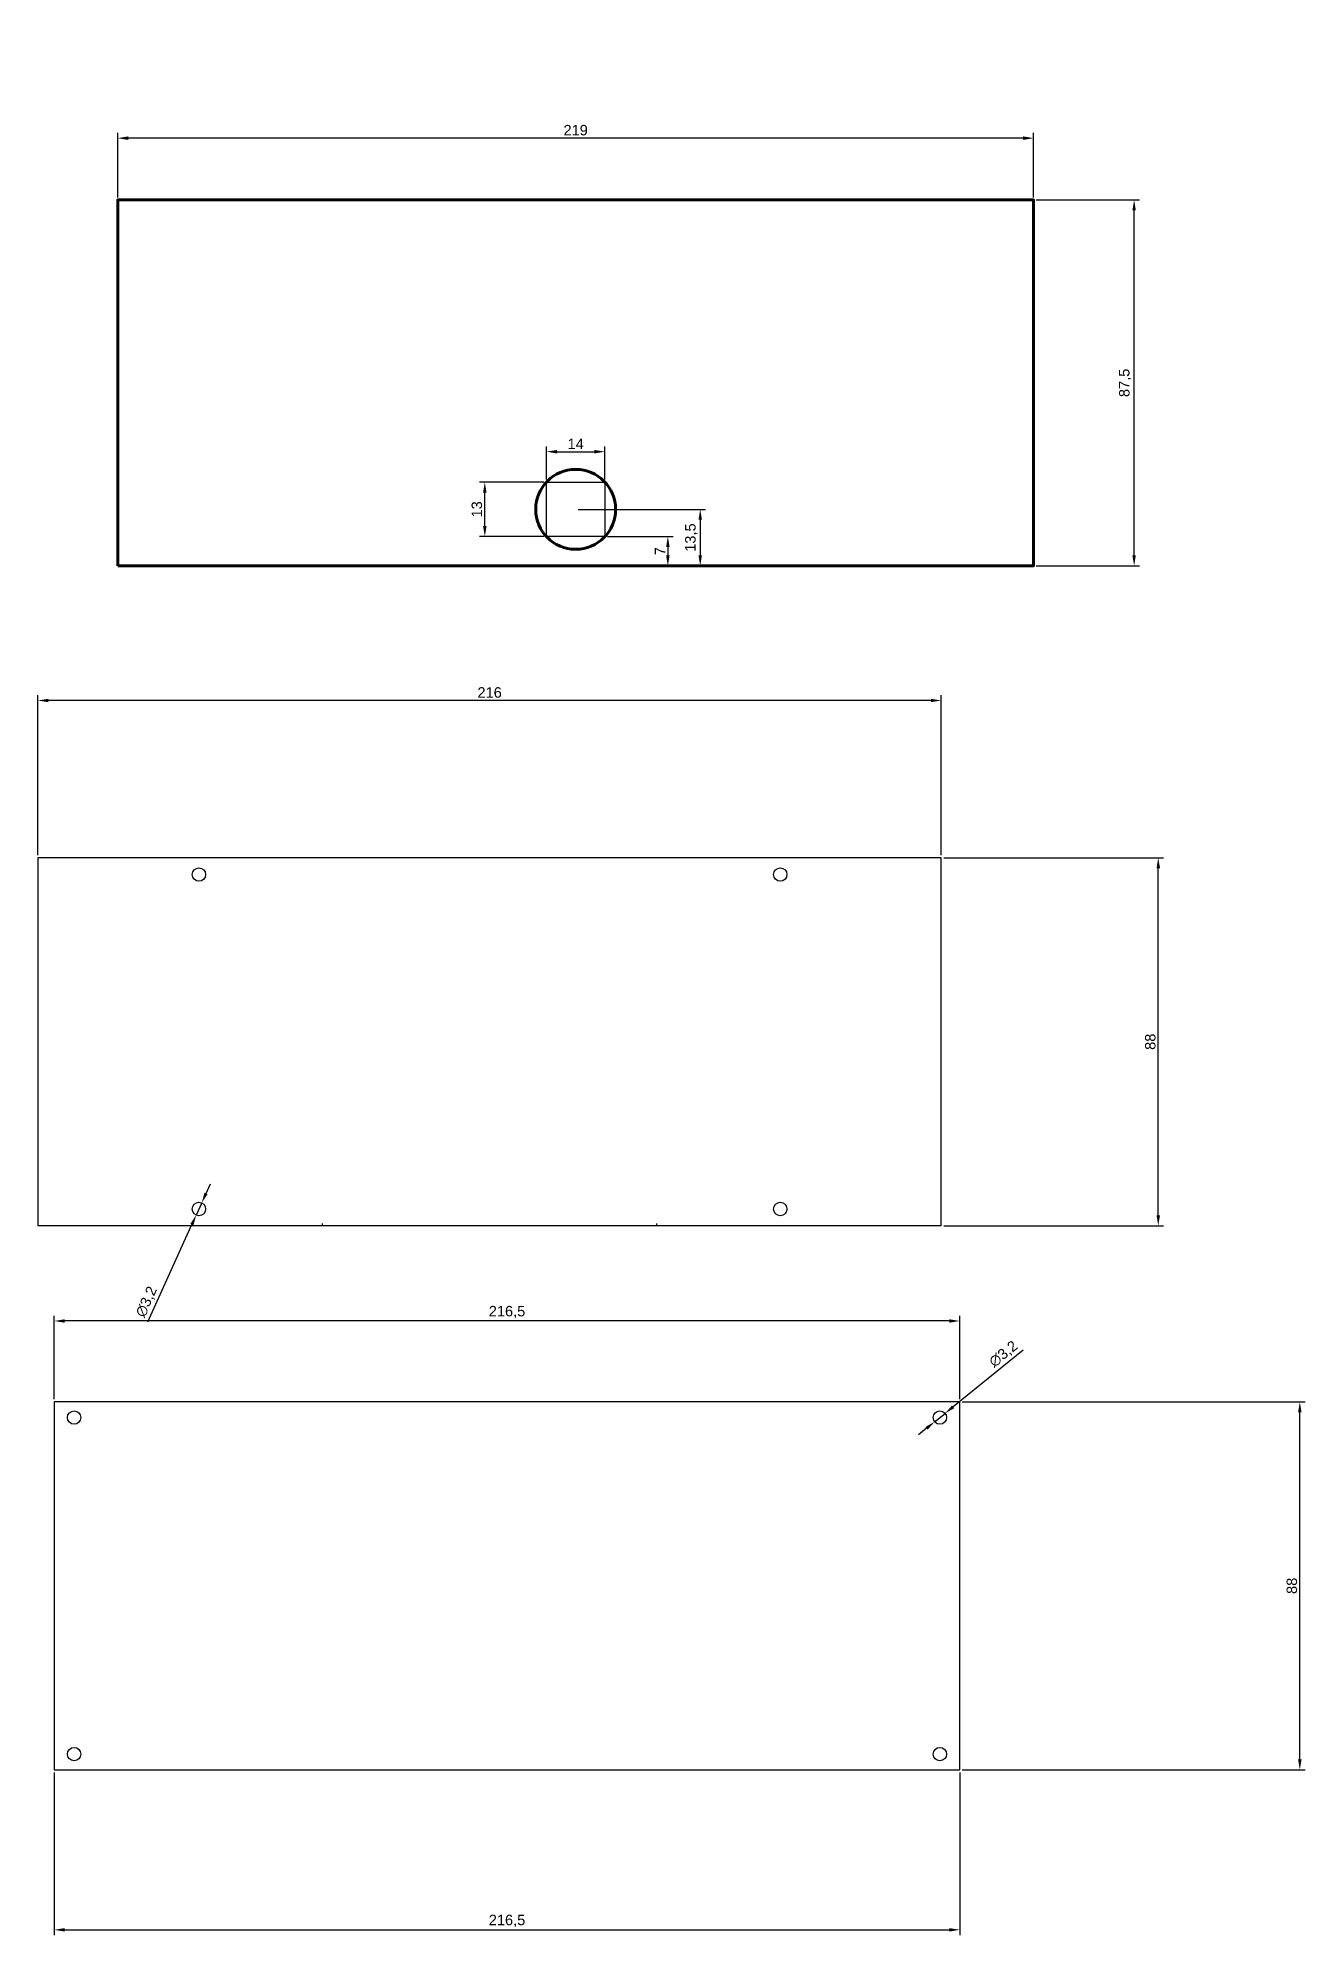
# Model space of a CAD drawing. Header units: millimetres. Extents: x 1934 to 2237, y 1462 to 1916.
import ezdxf

# ---------------------------------------------------------------- set-up
doc = ezdxf.new("R2010")
doc.units = ezdxf.units.MM
doc.linetypes.add('ACAD_ISO02W100', pattern=[15, 12, -3])
doc.styles.get("Standard").update_dxf_attribs({"font": 'arial.ttf'})
doc.dimstyles.new('ISO-25', dxfattribs={"dimtxt": 2.5, "dimasz": 2.5, "dimexe": 1.25, "dimexo": 0.625, "dimtad": 1, "dimtxsty": 'Standard', "dimcen": 2.5, "dimadec": 0, "dimazin": 0, "dimtfac": 1, "dimtmove": 0, "dimatfit": 3, "dimfxl": 1, "dimarcsym": 0})

# ---------------------------------------------------------------- blocks, each defined once
blk = doc.blocks.new('*D1')
at = {"color": 0, "lineweight": -2, "transparency": 16777216}
for p, q in [((2169.27, 1602.2), (2152.53, 1588.68)), ((2148.09, 1585.1), (2150.58, 1587.11)), ((2146.15, 1583.53), (2144.2, 1581.96))]:
    blk.add_line(p, q, dxfattribs=at)
at = {"color": 0, "transparency": 16777216}
for points in [[(2152.26, 1589), (2152.79, 1588.35), (2150.58, 1587.11)], [(2145.88, 1583.85), (2146.41, 1583.2), (2148.09, 1585.1)]]:
    blk.add_solid(points, dxfattribs=at)
at = {"layer": 'Defpoints', "color": 0, "transparency": 16777216}
for p in [(2148.09, 1585.1), (2150.58, 1587.11)]:
    blk.add_point(p, dxfattribs=at)
at = {"color": 0, "transparency": 16777216, "insert": (2164.61, 1601.22), "char_height": 2.5, "attachment_point": 5, "rotation": 38.9152}
blk.add_mtext('∅3,2', dxfattribs=at)
blk = doc.blocks.new('*D2')
at = {"color": 0, "lineweight": -2, "transparency": 16777216}
for p, q in [((1973.87, 1639.72), (1974.9, 1642)), ((1972.84, 1637.44), (1971.52, 1634.53)), ((1959.94, 1608.98), (1970.49, 1632.25))]:
    blk.add_line(p, q, dxfattribs=at)
at = {"color": 0, "transparency": 16777216}
for points in [[(1973.49, 1639.89), (1974.25, 1639.55), (1972.84, 1637.44)], [(1970.11, 1632.42), (1970.86, 1632.08), (1971.52, 1634.53)]]:
    blk.add_solid(points, dxfattribs=at)
at = {"layer": 'Defpoints', "color": 0, "transparency": 16777216}
for p in [(1971.52, 1634.53), (1972.84, 1637.44)]:
    blk.add_point(p, dxfattribs=at)
at = {"color": 0, "transparency": 16777216, "insert": (1959.72, 1613.75), "char_height": 2.5, "attachment_point": 5, "rotation": 65.6196}
blk.add_mtext('∅3,2', dxfattribs=at)
blk = doc.blocks.new('*D3')
at = {"color": 0, "lineweight": -2, "transparency": 16777216}
for p, q in [((1937.59, 1590.48), (1937.59, 1610.45)), ((2151.59, 1609.2), (1940.09, 1609.2)), ((2154.09, 1590.48), (2154.09, 1610.45))]:
    blk.add_line(p, q, dxfattribs=at)
at = {"color": 0, "transparency": 16777216}
for points in [[(1940.09, 1609.61), (1940.09, 1608.78), (1937.59, 1609.2)], [(2151.59, 1609.61), (2151.59, 1608.78), (2154.09, 1609.2)]]:
    blk.add_solid(points, dxfattribs=at)
at = {"layer": 'Defpoints', "color": 0, "transparency": 16777216}
for p in [(1937.59, 1609.2), (1937.59, 1589.85), (2154.09, 1589.85)]:
    blk.add_point(p, dxfattribs=at)
at = {"color": 0, "transparency": 16777216, "insert": (2045.84, 1611.32), "char_height": 2.5, "attachment_point": 5}
blk.add_mtext('216,5', dxfattribs=at)
blk = doc.blocks.new('*D4')
at = {"color": 0, "lineweight": -2, "transparency": 16777216}
for p, q in [((2154.71, 1589.85), (2236.66, 1589.85)), ((2235.41, 1504.35), (2235.41, 1587.35)), ((2154.71, 1501.85), (2236.66, 1501.85))]:
    blk.add_line(p, q, dxfattribs=at)
at = {"color": 0, "transparency": 16777216}
for points in [[(2234.99, 1587.35), (2235.83, 1587.35), (2235.41, 1589.85)], [(2234.99, 1504.35), (2235.83, 1504.35), (2235.41, 1501.85)]]:
    blk.add_solid(points, dxfattribs=at)
at = {"layer": 'Defpoints', "color": 0, "transparency": 16777216}
for p in [(2154.09, 1589.85), (2235.41, 1589.85), (2154.09, 1501.85)]:
    blk.add_point(p, dxfattribs=at)
at = {"color": 0, "transparency": 16777216, "insert": (2233.51, 1545.85), "char_height": 2.5, "attachment_point": 5, "rotation": 90}
blk.add_mtext('88', dxfattribs=at)
blk = doc.blocks.new('*D5')
at = {"color": 0, "lineweight": -2, "transparency": 16777216}
for p, q in [((2150.3, 1719.99), (2202.81, 1719.99)), ((2201.56, 1634.49), (2201.56, 1717.49)), ((2150.3, 1631.99), (2202.81, 1631.99))]:
    blk.add_line(p, q, dxfattribs=at)
at = {"color": 0, "transparency": 16777216}
for points in [[(2201.15, 1717.49), (2201.98, 1717.49), (2201.56, 1719.99)], [(2201.15, 1634.49), (2201.98, 1634.49), (2201.56, 1631.99)]]:
    blk.add_solid(points, dxfattribs=at)
at = {"layer": 'Defpoints', "color": 0, "transparency": 16777216}
for p in [(2149.68, 1719.99), (2201.56, 1719.99), (2149.68, 1631.99)]:
    blk.add_point(p, dxfattribs=at)
at = {"color": 0, "transparency": 16777216, "insert": (2199.66, 1675.99), "char_height": 2.5, "attachment_point": 5, "rotation": 90}
blk.add_mtext('88', dxfattribs=at)
blk = doc.blocks.new('*D6')
at = {"color": 0, "lineweight": -2, "transparency": 16777216}
for p, q in [((1933.68, 1720.61), (1933.68, 1758.87)), ((2147.18, 1757.62), (1936.18, 1757.62)), ((2149.68, 1720.61), (2149.68, 1758.87))]:
    blk.add_line(p, q, dxfattribs=at)
at = {"color": 0, "transparency": 16777216}
for points in [[(1936.18, 1758.03), (1936.18, 1757.2), (1933.68, 1757.62)], [(2147.18, 1758.03), (2147.18, 1757.2), (2149.68, 1757.62)]]:
    blk.add_solid(points, dxfattribs=at)
at = {"layer": 'Defpoints', "color": 0, "transparency": 16777216}
for p in [(1933.68, 1757.62), (1933.68, 1719.99), (2149.68, 1719.99)]:
    blk.add_point(p, dxfattribs=at)
at = {"color": 0, "transparency": 16777216, "insert": (2041.68, 1759.52), "char_height": 2.5, "attachment_point": 5}
blk.add_mtext('216', dxfattribs=at)
blk = doc.blocks.new('*D7')
at = {"color": 0, "lineweight": -2, "transparency": 16777216}
for p, q in [((2069.87, 1796.83), (2085.55, 1796.83)), ((2084.3, 1794.33), (2084.3, 1792.33)), ((2069.87, 1789.83), (2085.55, 1789.83))]:
    blk.add_line(p, q, dxfattribs=at)
at = {"color": 0, "transparency": 16777216}
for points in [[(2083.88, 1794.33), (2084.71, 1794.33), (2084.3, 1796.83)], [(2083.88, 1792.33), (2084.71, 1792.33), (2084.3, 1789.83)]]:
    blk.add_solid(points, dxfattribs=at)
at = {"layer": 'Defpoints', "color": 0, "transparency": 16777216}
for p in [(2069.25, 1796.83), (2069.25, 1789.83), (2084.3, 1789.83)]:
    blk.add_point(p, dxfattribs=at)
at = {"color": 0, "transparency": 16777216, "insert": (2082.42, 1793.33), "char_height": 2.5, "attachment_point": 5, "rotation": 90}
blk.add_mtext('7', dxfattribs=at)
blk = doc.blocks.new('*D8')
at = {"color": 0, "lineweight": -2, "transparency": 16777216}
for p, q in [((1952.75, 1877.95), (1952.75, 1893.36)), ((2171.75, 1877.95), (2171.75, 1893.36)), ((2169.25, 1892.11), (1955.25, 1892.11))]:
    blk.add_line(p, q, dxfattribs=at)
at = {"color": 0, "transparency": 16777216}
for points in [[(1955.25, 1892.53), (1955.25, 1891.7), (1952.75, 1892.11)], [(2169.25, 1892.53), (2169.25, 1891.7), (2171.75, 1892.11)]]:
    blk.add_solid(points, dxfattribs=at)
at = {"layer": 'Defpoints', "color": 0, "transparency": 16777216}
for p in [(1952.75, 1892.11), (1952.75, 1877.33), (2171.75, 1877.33)]:
    blk.add_point(p, dxfattribs=at)
at = {"color": 0, "transparency": 16777216, "insert": (2062.25, 1894.01), "char_height": 2.5, "attachment_point": 5}
blk.add_mtext('219', dxfattribs=at)
blk = doc.blocks.new('*D9')
at = {"color": 0, "lineweight": -2, "transparency": 16777216}
for p, q in [((2172.37, 1877.33), (2197.04, 1877.33)), ((2195.79, 1792.33), (2195.79, 1874.83)), ((2172.37, 1789.83), (2197.04, 1789.83))]:
    blk.add_line(p, q, dxfattribs=at)
at = {"color": 0, "transparency": 16777216}
for points in [[(2195.37, 1874.83), (2196.2, 1874.83), (2195.79, 1877.33)], [(2195.37, 1792.33), (2196.2, 1792.33), (2195.79, 1789.83)]]:
    blk.add_solid(points, dxfattribs=at)
at = {"layer": 'Defpoints', "color": 0, "transparency": 16777216}
for p in [(2171.75, 1877.33), (2195.79, 1877.33), (2171.75, 1789.83)]:
    blk.add_point(p, dxfattribs=at)
at = {"color": 0, "transparency": 16777216, "insert": (2193.66, 1833.58), "char_height": 2.5, "attachment_point": 5, "rotation": 90}
blk.add_mtext('87,5', dxfattribs=at)
blk = doc.blocks.new('*D10')
at = {"color": 0, "lineweight": -2, "transparency": 16777216}
for p, q in [((2054.62, 1809.83), (2039.28, 1809.83)), ((2040.53, 1799.33), (2040.53, 1807.33)), ((2054.62, 1796.83), (2039.28, 1796.83))]:
    blk.add_line(p, q, dxfattribs=at)
at = {"color": 0, "transparency": 16777216}
for points in [[(2040.11, 1807.33), (2040.95, 1807.33), (2040.53, 1809.83)], [(2040.11, 1799.33), (2040.95, 1799.33), (2040.53, 1796.83)]]:
    blk.add_solid(points, dxfattribs=at)
at = {"layer": 'Defpoints', "color": 0, "transparency": 16777216}
for p in [(2040.53, 1809.83), (2055.25, 1809.83), (2055.25, 1796.83)]:
    blk.add_point(p, dxfattribs=at)
at = {"color": 0, "transparency": 16777216, "insert": (2038.63, 1803.33), "char_height": 2.5, "attachment_point": 5, "rotation": 90}
blk.add_mtext('13', dxfattribs=at)
blk = doc.blocks.new('*D11')
at = {"color": 0, "lineweight": -2, "transparency": 16777216}
for p, q in [((2055.25, 1810.45), (2055.25, 1818.37)), ((2057.75, 1817.12), (2066.75, 1817.12)), ((2069.25, 1810.45), (2069.25, 1818.37))]:
    blk.add_line(p, q, dxfattribs=at)
at = {"color": 0, "transparency": 16777216}
for points in [[(2057.75, 1817.54), (2057.75, 1816.71), (2055.25, 1817.12)], [(2066.75, 1817.54), (2066.75, 1816.71), (2069.25, 1817.12)]]:
    blk.add_solid(points, dxfattribs=at)
at = {"layer": 'Defpoints', "color": 0, "transparency": 16777216}
for p in [(2069.25, 1817.12), (2055.25, 1809.83), (2069.25, 1809.83)]:
    blk.add_point(p, dxfattribs=at)
at = {"color": 0, "transparency": 16777216, "insert": (2062.25, 1819), "char_height": 2.5, "attachment_point": 5}
blk.add_mtext('14', dxfattribs=at)
blk = doc.blocks.new('*D12')
at = {"color": 0, "lineweight": -2, "transparency": 16777216}
for p, q in [((1937.59, 1501.23), (1937.59, 1462.33)), ((2154.09, 1501.23), (2154.09, 1462.33)), ((1940.09, 1463.58), (2151.59, 1463.58))]:
    blk.add_line(p, q, dxfattribs=at)
at = {"color": 0, "lineweight": 106, "transparency": 16777216}
for points in [[(1940.09, 1463.99), (1940.09, 1463.16), (1937.59, 1463.58)], [(2151.59, 1463.99), (2151.59, 1463.16), (2154.09, 1463.58)]]:
    blk.add_solid(points, dxfattribs=at)
at = {"layer": 'Defpoints', "color": 0, "lineweight": 106, "transparency": 16777216}
for p in [(1937.59, 1501.85), (2154.09, 1501.85), (2154.09, 1463.58)]:
    blk.add_point(p, dxfattribs=at)
at = {"color": 0, "lineweight": 106, "transparency": 16777216, "insert": (2045.84, 1465.7), "char_height": 2.5, "attachment_point": 5}
blk.add_mtext('216,5', dxfattribs=at)
blk = doc.blocks.new('*D13')
at = {"color": 0, "lineweight": -2, "transparency": 16777216}
for p, q in [((2062.87, 1803.33), (2093.28, 1803.33)), ((2092.03, 1800.83), (2092.03, 1792.33)), ((2062.87, 1789.83), (2093.28, 1789.83))]:
    blk.add_line(p, q, dxfattribs=at)
at = {"color": 0, "lineweight": 106, "transparency": 16777216}
for points in [[(2091.62, 1800.83), (2092.45, 1800.83), (2092.03, 1803.33)], [(2091.62, 1792.33), (2092.45, 1792.33), (2092.03, 1789.83)]]:
    blk.add_solid(points, dxfattribs=at)
at = {"layer": 'Defpoints', "color": 0, "lineweight": 106, "transparency": 16777216}
for p in [(2062.25, 1803.33), (2062.25, 1789.83), (2092.03, 1789.83)]:
    blk.add_point(p, dxfattribs=at)
at = {"color": 0, "lineweight": 106, "transparency": 16777216, "insert": (2089.91, 1796.58), "char_height": 2.5, "attachment_point": 5, "rotation": 90}
blk.add_mtext('13,5', dxfattribs=at)

msp = doc.modelspace()

# ---------------------------------------------------------------- linework, layer by layer
for p, q in [((2149.678, 1719.985), (1933.678, 1719.985)), ((1933.678, 1719.985), (1933.678, 1631.985)), ((2149.678, 1631.985), (2149.678, 1719.985)), ((2149.678, 1631.985), (1933.678, 1631.985)), ((2154.085, 1589.854), (1937.585, 1589.854)), ((1937.585, 1589.854), (1937.585, 1501.854)), ((2154.085, 1501.854), (2154.085, 1589.854)), ((1937.585, 1501.854), (2154.085, 1501.854))]:
    msp.add_line(p, q)
at = {"color": 1, "linetype": 'ACAD_ISO02W100'}
for p, q in [((2001.678, 1631.985), (2001.678, 1632.485)), ((2081.678, 1631.985), (2081.678, 1632.485))]:
    msp.add_line(p, q, dxfattribs=at)
at = {"lineweight": 200}
msp.add_lwpolyline([(1952.749, 1789.825), (2171.749, 1789.825), (2171.749, 1877.325), (1952.749, 1877.325)], close=True, dxfattribs=at)
msp.add_lwpolyline([(2055.249, 1809.825), (2069.249, 1809.825), (2069.249, 1796.825), (2055.249, 1796.825)], close=True)
at = {"lineweight": 106}
msp.add_circle((2062.249, 1803.325), 9.552, dxfattribs=at)
for centre in [(1972.178, 1715.985), (2111.178, 1715.985), (1972.178, 1635.985), (2111.178, 1635.985), (1942.335, 1586.104), (2149.335, 1586.104), (1942.335, 1505.604), (2149.345, 1505.604)]:
    msp.add_circle(centre, 1.6)

# ---------------------------------------------------------------- dimensions: what is measured, and where the dimension line sits
for base, p1, p2, picture, middle in [((1952.749, 1892.112), (2171.749, 1877.325), (1952.749, 1877.325), '*D8', (2062.249, 1894.013)), ((2069.249, 1817.124), (2055.249, 1809.825), (2069.249, 1809.825), '*D11', (2062.249, 1819.005)), ((1933.678, 1757.618), (2149.678, 1719.985), (1933.678, 1719.985), '*D6', (2041.678, 1759.519)), ((1937.585, 1609.197), (2154.085, 1589.854), (1937.585, 1589.854), '*D3', (2045.835, 1611.325))]:
    dim = msp.add_linear_dim(base=base, p1=p1, p2=p2, dimstyle='ISO-25')
    dim.commit()
    dim.dimension.update_dxf_attribs({"geometry": picture, "text_midpoint": middle})
for base, p1, p2, picture, middle in [((2195.788, 1877.325), (2171.749, 1789.825), (2171.749, 1877.325), '*D9', (2193.66, 1833.575)), ((2040.53, 1809.825), (2055.249, 1796.825), (2055.249, 1809.825), '*D10', (2038.628, 1803.325)), ((2084.296, 1789.825), (2069.249, 1796.825), (2069.249, 1789.825), '*D7', (2082.421, 1793.325)), ((2201.562, 1719.985), (2149.678, 1631.985), (2149.678, 1719.985), '*D5', (2199.661, 1675.985)), ((2235.408, 1589.854), (2154.085, 1501.854), (2154.085, 1589.854), '*D4', (2233.507, 1545.854))]:
    dim = msp.add_linear_dim(base=base, p1=p1, p2=p2, angle=90, dimstyle='ISO-25')
    dim.commit()
    dim.dimension.update_dxf_attribs({"geometry": picture, "text_midpoint": middle})
dim = msp.add_linear_dim(base=(2092.033, 1789.825), p1=(2062.249, 1803.325), p2=(2062.249, 1789.825), angle=90, dimstyle='ISO-25', dxfattribs=at)
dim.commit()
dim.dimension.update_dxf_attribs({"geometry": '*D13', "text_midpoint": (2089.905, 1796.575)})
for p1, p2, picture, middle in [((1972.838, 1637.443), (1971.517, 1634.528), '*D2', (1961.694, 1612.854)), ((2148.09, 1585.099), (2150.58, 1587.109), '*D1', (2165.967, 1599.531))]:
    dim = msp.add_diameter_dim_2p(p1=p1, p2=p2, dimstyle='ISO-25')
    dim.commit()
    dim.dimension.update_dxf_attribs({"geometry": picture, "text_midpoint": middle, "dimtype": 163})
dim = msp.add_linear_dim(base=(2154.085, 1463.575), p1=(1937.585, 1501.854), p2=(2154.085, 1501.854), dimstyle='ISO-25', dxfattribs=at)
dim.commit()
dim.dimension.update_dxf_attribs({"geometry": '*D12', "text_midpoint": (2045.835, 1465.702)})

doc.saveas('drawing.dxf')
